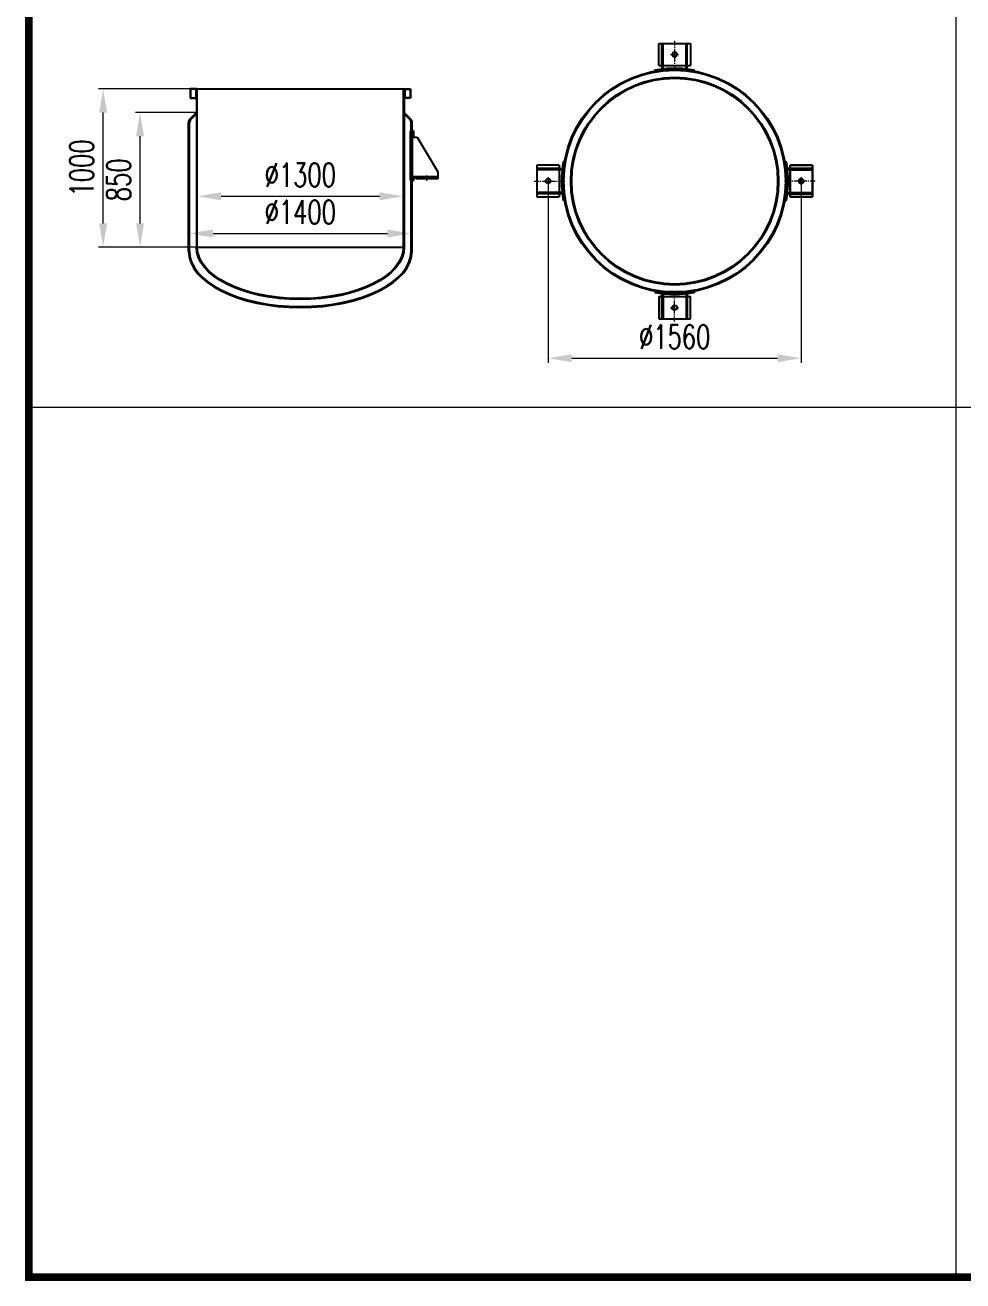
# Model space of a CAD drawing. Header units: inches. Extents: x -169 to 133840, y -13253 to 11464.
# Drawn here: x 80848 to 86767, y -7785 to 144 of the extents above; entities that cross this region are included whole.
import ezdxf

# ---------------------------------------------------------------- set-up
doc = ezdxf.new("R2010")
doc.units = ezdxf.units.IN
doc.header["$MEASUREMENT"] = 0
doc.linetypes.add('CENTER', pattern=[50.8, 31.75, -6.35, 6.35, -6.35])
doc.linetypes.add('DASHED2', pattern=[9.525, 6.35, -3.175])
for name, color, linetype, lineweight in [('00', 93, 'Continuous', 25), ('1', 1, 'Continuous', 15), ('cc', 93, 'Continuous', 15), ('中心线', 1, 'CENTER', 18)]:
    doc.layers.add(name, color=color, linetype=linetype, lineweight=lineweight)
doc.styles.add('style1', font='txt.shx', dxfattribs={"width": 0.7})
doc.dimstyles.new('iso-025', dxfattribs={"dimscale": 60, "dimtxt": 2.5, "dimasz": 2.5, "dimexe": 0.5, "dimexo": 0, "dimgap": 1, "dimtad": 1, "dimdec": 0, "dimdsep": 46, "dimtxsty": 'style1', "dimcen": 3, "dimclrd": 256, "dimclre": 256, "dimclrt": 256, "dimadec": 0, "dimazin": 2, "dimtfac": 1, "dimtdec": 0, "dimtmove": 0, "dimatfit": 0, "dimfxl": 0, "dimtolj": 1, "dimtzin": 0, "dimlwd": -1, "dimlwe": -1, "dimarcsym": 0})

# ---------------------------------------------------------------- blocks, each defined once
blk = doc.blocks.new('A1.5T-2')
for p, q in [((8084.5, 15185.4), (8083, 15177.5)), ((8107.4, 15150.6), (8127.4, 15150.6)), ((8107.4, 15150.6), (8107.4, 15010.6)), ((8127.4, 15010.6), (8127.4, 15170.6)), ((8127.4, 15150.6), (8127.4, 15010.6)), ((8135.4, 15169.4), (8135.4, 15010.6)), ((8135.4, 15150.6), (8279.4, 15150.6)), ((8279.4, 15169.4), (8279.4, 15010.6)), ((8287.4, 15170.6), (8287.4, 15010.6)), ((8287.4, 15150.6), (8307.4, 15150.6)), ((8307.4, 15010.6), (8307.4, 15150.6)), ((8330.4, 15185.4), (8331.9, 15177.5)), ((8127.4, 15140.6), (8135.4, 15140.6)), ((8127.4, 15135.6), (8127.4, 15105.6)), ((8287.4, 15140.6), (8279.4, 15140.6)), ((8107.4, 15010.6), (8307.4, 15010.6))]:
    blk.add_line(p, q)
blk.add_circle((8207.4, 15080.6), 15)
for radius, start, end in [(663, 259.18156, 270), (663, 259.18156, 280.81844), (655, 259.18156, 280.81844), (663, 270, 280.81844)]:
    blk.add_arc((8207.4, 15828.7), radius, start, end)
at = {"layer": '中心线'}
for p, q in [((8207.4, 14993.7), (8207.4, 15185.6)), ((8181.9, 15080.6), (8233, 15080.6))]:
    blk.add_line(p, q, dxfattribs=at)
blk = doc.blocks.new('*D265')
at = {"layer": 'cc'}
for p, q in [((84148.6, -841), (84148.6, -1989)), ((85746.9, -841), (85746.9, -1989)), ((84298.6, -1959), (85596.9, -1959))]:
    blk.add_line(p, q, dxfattribs=at)
for points in [[(84298.6, -1934), (84298.6, -1984), (84148.6, -1959)], [(85596.9, -1934), (85596.9, -1984), (85746.9, -1959)]]:
    blk.add_solid(points, dxfattribs=at)
at = {"layer": 'Defpoints', "color": 0}
for p in [(84148.6, -841), (85746.9, -841), (85746.9, -1959)]:
    blk.add_point(p, dxfattribs=at)
at = {"layer": 'cc', "insert": (84947.8, -1824), "char_height": 150, "attachment_point": 5, "style": 'style1'}
blk.add_mtext('\\A1;%%c1560', dxfattribs=at)
blk = doc.blocks.new('*D261')
at = {"layer": 'cc'}
for p, q in [((81884.6, -1102.6), (81884.6, -1201.6)), ((83284.6, -1103.7), (83284.6, -1201.6)), ((82034.6, -1171.6), (83134.6, -1171.6))]:
    blk.add_line(p, q, dxfattribs=at)
for points in [[(82034.6, -1146.6), (82034.6, -1196.6), (81884.6, -1171.6)], [(83134.6, -1146.6), (83134.6, -1196.6), (83284.6, -1171.6)]]:
    blk.add_solid(points, dxfattribs=at)
at = {"layer": 'Defpoints', "color": 0}
for p in [(81884.6, -1102.6), (83284.6, -1103.7), (83284.6, -1171.6)]:
    blk.add_point(p, dxfattribs=at)
at = {"layer": 'cc', "insert": (82584.6, -1036.6), "char_height": 150, "attachment_point": 5, "style": 'style1'}
blk.add_mtext('\\A1;%%C1400', dxfattribs=at)
blk = doc.blocks.new('*D262')
at = {"layer": 'cc'}
for p, q in [((81934.6, -812.2), (81934.6, -966.7)), ((83234.6, -812.2), (83234.6, -966.7)), ((82084.6, -936.7), (83084.6, -936.7))]:
    blk.add_line(p, q, dxfattribs=at)
for points in [[(82084.6, -911.7), (82084.6, -961.7), (81934.6, -936.7)], [(83084.6, -911.7), (83084.6, -961.7), (83234.6, -936.7)]]:
    blk.add_solid(points, dxfattribs=at)
at = {"layer": 'Defpoints', "color": 0}
for p in [(81934.6, -812.2), (83234.6, -812.2), (83234.6, -936.7)]:
    blk.add_point(p, dxfattribs=at)
at = {"layer": 'cc', "insert": (82584.6, -801.7), "char_height": 150, "attachment_point": 5, "style": 'style1'}
blk.add_mtext('\\A1;%%C1300', dxfattribs=at)
blk = doc.blocks.new('*D263')
at = {"layer": 'cc'}
for p, q in [((81928.6, -257.9), (81310.1, -257.9)), ((81340.1, -1107.9), (81340.1, -407.9)), ((81928.6, -1257.9), (81310.1, -1257.9))]:
    blk.add_line(p, q, dxfattribs=at)
for points in [[(81315.1, -407.9), (81365.1, -407.9), (81340.1, -257.9)], [(81315.1, -1107.9), (81365.1, -1107.9), (81340.1, -1257.9)]]:
    blk.add_solid(points, dxfattribs=at)
at = {"layer": 'Defpoints', "color": 0}
for p in [(81340.1, -257.9), (81928.6, -257.9), (81928.6, -1257.9)]:
    blk.add_point(p, dxfattribs=at)
at = {"layer": 'cc', "insert": (81205.1, -757.9), "char_height": 150, "attachment_point": 5, "rotation": 90, "style": 'style1'}
blk.add_mtext('\\A1;1000', dxfattribs=at)
blk = doc.blocks.new('A1.5T3')
for p, q in [((5355.1, 15451.4), (5355.1, 15152.4)), ((5375.6, 15459.4), (5363.1, 15459.4)), ((5370.4, 15169.4), (5370.4, 15419.4)), ((5370.4, 15419.4), (5400.4, 15419.4)), ((5375.6, 15459.4), (5375.6, 15419.4)), ((5400.4, 15419.4), (5530.4, 15199.4)), ((5530.4, 15169.4), (5370.4, 15169.4)), ((5375.6, 15169.4), (5375.6, 15144.4)), ((5390.4, 15155.4), (5390.4, 15169.4)), ((5530.4, 15155.4), (5390.4, 15155.4)), ((5445.4, 15169.4), (5445.4, 15155.4)), ((5530.4, 15155.4), (5460.4, 15155.4)), ((5475.4, 15169.4), (5475.4, 15155.4)), ((5530.4, 15199.4), (5530.4, 15169.4)), ((5530.4, 15169.4), (5530.4, 15155.4)), ((5363.1, 15144.4), (5375.6, 15144.4))]:
    blk.add_line(p, q)
at = {"linetype": 'DASHED2'}
blk.add_line((5367.6, 15459.4), (5367.6, 15144.4), dxfattribs=at)
for centre, start, end in [((5363.1, 15451.4), 90, 180), ((5363.1, 15152.4), 180, 270)]:
    blk.add_arc(centre, 8, start, end)
at = {"layer": '中心线'}
blk.add_line((5460.4, 15144.2), (5460.4, 15182.4), dxfattribs=at)
blk = doc.blocks.new('*D264')
at = {"layer": 'cc'}
for p, q in [((81928.6, -407.9), (81543.5, -407.9)), ((81573.5, -1107.9), (81573.5, -557.9)), ((81878.6, -1257.9), (81543.5, -1257.9))]:
    blk.add_line(p, q, dxfattribs=at)
for points in [[(81548.5, -557.9), (81598.5, -557.9), (81573.5, -407.9)], [(81548.5, -1107.9), (81598.5, -1107.9), (81573.5, -1257.9)]]:
    blk.add_solid(points, dxfattribs=at)
at = {"layer": 'Defpoints', "color": 0}
for p in [(81573.5, -407.9), (81928.6, -407.9), (81878.6, -1257.9)]:
    blk.add_point(p, dxfattribs=at)
at = {"layer": 'cc', "insert": (81438.5, -832.9), "char_height": 150, "attachment_point": 5, "rotation": 90, "style": 'style1'}
blk.add_mtext('\\A1;850', dxfattribs=at)

msp = doc.modelspace()

# ---------------------------------------------------------------- linework, layer by layer
for p, q in [((81888.6, -257.9), (81888.6, -317.9)), ((81928.6, -257.9), (81888.6, -257.9)), ((81925.6, -260.9), (81891.6, -260.9)), ((81891.6, -260.9), (81891.6, -314.9)), ((81891.6, -314.9), (81925.6, -314.9)), ((81925.6, -260.9), (81925.6, -314.9)), ((81928.6, -257.9), (83240.6, -257.9)), ((81928.6, -257.9), (81928.6, -1257.9)), ((81934.6, -1257.9), (81934.6, -257.9)), ((83234.6, -257.9), (83234.6, -1257.9)), ((83240.6, -257.9), (83240.6, -1257.9)), ((83240.6, -257.9), (83280.6, -257.9)), ((83243.6, -260.9), (83277.6, -260.9)), ((83243.6, -260.9), (83243.6, -314.9)), ((83277.6, -314.9), (83243.6, -314.9)), ((83277.6, -260.9), (83277.6, -314.9)), ((83280.6, -257.9), (83280.6, -317.9)), ((81888.6, -317.9), (81928.6, -317.9)), ((83280.6, -317.9), (83240.6, -317.9)), ((81878.6, -1282.9), (81878.6, -470.3)), ((81884.6, -1282.9), (81884.6, -472.8)), ((81887.4, -449.1), (81928.6, -407.9)), ((81893.4, -451.6), (81928.6, -416.3)), ((83281.8, -449.1), (83240.6, -407.9)), ((83275.8, -451.6), (83240.6, -416.3)), ((83284.6, -1282.9), (83284.6, -472.8)), ((83290.6, -1282.9), (83290.6, -470.3)), ((81928.6, -1257.9), (83240.6, -1257.9))]:
    msp.add_line(p, q)
for radius in [706, 700, 656, 650]:
    msp.add_circle((84947.8, -841), radius)
for centre, start, end in [((81908.6, -470.3), 135, 180), ((81914.6, -472.8), 135, 180), ((83254.6, -472.8), 0, 45), ((83260.6, -470.3), 0, 45)]:
    msp.add_arc(centre, 30, start, end)
at = {"extrusion": (0, 0, -1)}
for major_axis, ratio in [((-656, 0), 0.504573), ((-650, 0), 0.5)]:
    msp.add_ellipse((82584.6, -1257.9), major_axis=major_axis, ratio=ratio, start_param=3.141593, end_param=6.283185, dxfattribs=at)
for major_axis, ratio in [((706, 0), 0.504249), ((700, 0), 0.5)]:
    msp.add_ellipse((82584.6, -1282.9), major_axis=major_axis, ratio=ratio, start_param=3.141593, end_param=6.283185)
at = {"layer": '00', "color": 7, "const_width": 48}
msp.add_lwpolyline([(104271.8, -7760.9), (104271.8, 9459.1), (80871.8, 9459.1), (80871.8, -7760.9), (104271.8, -7760.9)], dxfattribs=at)
at = {"layer": '1', "ltscale": 2.5}
for p, q in [((86721.8, 9459.1), (86721.8, -7760.9)), ((80871.8, -2269.1), (104271.8, -2269.1))]:
    msp.add_line(p, q, dxfattribs=at)

# ---------------------------------------------------------------- block references
at = {"xscale": -1}
for p, rotation in [((76740.3, 15038.8), 180), ((100827.5, 7366.5), 90)]:
    msp.add_blockref('A1.5T-2', p, dxfattribs=dict(at, rotation=rotation))
for name, p in [('A1.5T3', (77922.9, -15982.3)), ('A1.5T-2', (76740.3, -16720.7))]:
    msp.add_blockref(name, p)
for p, rotation in [((69068, 7366.5), 270), ((100827.5, -9048.4), 90)]:
    msp.add_blockref('A1.5T-2', p, dxfattribs=dict(rotation=rotation))

# ---------------------------------------------------------------- dimensions: what is measured, and where the dimension line sits
at = {"layer": 'cc'}
for base, p1, p2, picture, middle in [((81340.1, -257.9), (81928.6, -1257.9), (81928.6, -257.9), '*D263', (81205.1, -757.9)), ((81573.5, -407.9), (81878.6, -1257.9), (81928.6, -407.9), '*D264', (81438.5, -832.9))]:
    dim = msp.add_linear_dim(base=base, p1=p1, p2=p2, angle=90, dimstyle='iso-025', dxfattribs=at)
    dim.commit()
    dim.dimension.update_dxf_attribs({"geometry": picture, "text_midpoint": middle})
for base, p1, p2, picture, middle in [((83234.6, -936.7), (81934.6, -812.2), (83234.6, -812.2), '*D262', (82584.6, -936.7)), ((83284.6, -1171.6), (81884.6, -1102.6), (83284.6, -1103.7), '*D261', (82584.6, -1171.6))]:
    dim = msp.add_linear_dim(base=base, p1=p1, p2=p2, text='%%C<>', dimstyle='iso-025', dxfattribs=at)
    dim.commit()
    dim.dimension.update_dxf_attribs({"geometry": picture, "text_midpoint": middle, "dimtype": 160})
dim = msp.add_linear_dim(base=(85746.9, -1959), p1=(84148.6, -841), p2=(85746.9, -841), text='%%c1560', dimstyle='iso-025', dxfattribs=at)
dim.commit()
dim.dimension.update_dxf_attribs({"geometry": '*D265', "text_midpoint": (84947.8, -1824)})

doc.saveas('drawing.dxf')
